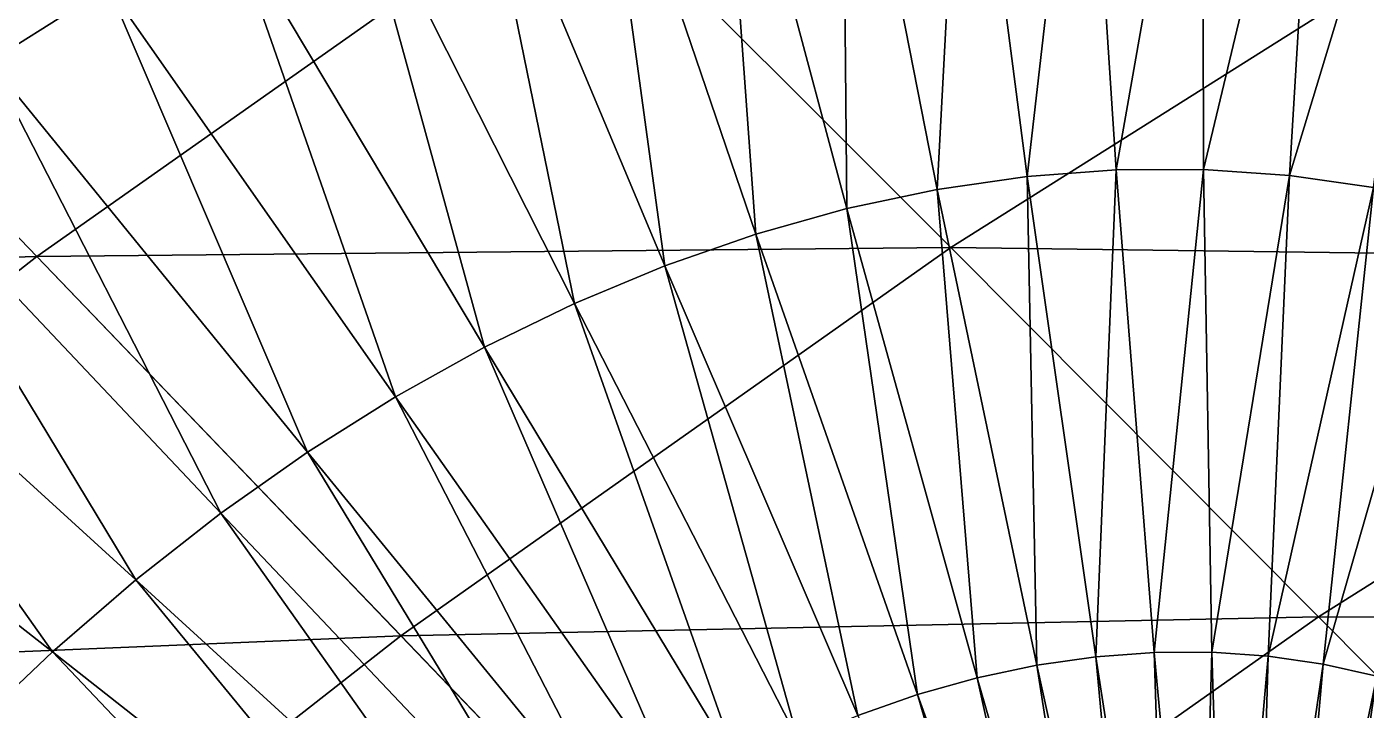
# Model space of a CAD drawing. Extents: x -232 to 179, y -162 to 161.
# Drawn here: x -105.79 to -92.46, y 106.68 to 113.48 of the extents above; entities that cross this region are included whole.
import ezdxf

# ---------------------------------------------------------------- set-up
doc = ezdxf.new("R2010")
doc.units = 0
doc.header["$MEASUREMENT"] = 0

msp = doc.modelspace()

# ---------------------------------------------------------------- linework, layer by layer
for points in [[(-107.85896, 118.01856, -862.1964), (-106.16517, 113.13353, -862.8674300000001), (-104.98076, 113.87978, -863.0918), (-104.98066, 113.87988, -863.0917)], [(-95.83637, 111.99295, -866.04626), (-95.27014, 116.936905, -866.7044699999999), (-96.467674, 116.84742, -866.0924), (-96.467575, 116.84752, -866.0923)], [(-95.27014, 116.936905, -866.7044699999999), (-95.83637, 111.99295, -866.04626), (-94.95179, 112.05905, -866.49835), (-94.95169, 112.05915, -866.4982)], [(-94.95179, 112.05905, -866.49835), (-94.09056, 116.94154, -867.3558), (-95.27014, 116.936905, -866.7044699999999), (-95.27004000000001, 116.937004, -866.70435)], [(-94.09056, 116.94154, -867.3558), (-94.95179, 112.05905, -866.49835), (-94.08046999999999, 112.06248, -866.9794300000001), (-94.08037, 112.06258, -866.9793)], [(-94.08046999999999, 112.06248, -866.9794300000001), (-92.9332, 116.86162, -868.0437), (-94.09056, 116.94154, -867.3558), (-94.09046, 116.94164, -867.35565)], [(-96.730965, 111.864174, -865.6249), (-96.467674, 116.84742, -866.0924), (-97.67876, 116.67308, -865.5219999999999), (-97.67866, 116.67318, -865.52185)], [(-96.467674, 116.84742, -866.0924), (-96.730965, 111.864174, -865.6249), (-95.83637, 111.99295, -866.04626), (-95.83627, 111.99305, -866.04614)], [(-92.9332, 116.86162, -868.0437), (-94.08046999999999, 112.06248, -866.9794300000001), (-93.22556, 112.00344, -867.4876), (-93.225464, 112.00354, -867.4875)], [(-93.22556, 112.00344, -867.4876), (-91.8021, 116.69774, -868.76575), (-92.9332, 116.86162, -868.0437), (-92.9331, 116.86172, -868.0436)], [(-97.63223, 111.67293, -865.23596), (-97.67876, 116.67308, -865.5219999999999), (-98.89888, 116.41418, -864.9955), (-98.89878, 116.414276, -864.99536)], [(-97.67876, 116.67308, -865.5219999999999), (-97.63223, 111.67293, -865.23596), (-96.730965, 111.864174, -865.6249), (-96.73086500000001, 111.86427, -865.6247599999999)], [(-91.8021, 116.69774, -868.76575), (-93.22556, 112.00344, -867.4876), (-92.39005, 111.882385, -868.02094), (-92.38995, 111.882484, -868.0208)], [(-98.53685, 111.41965, -864.8811599999999), (-98.89888, 116.41418, -864.9955), (-100.12354, 116.07129, -864.5152), (-100.12344, 116.07139, -864.5151)], [(-98.89888, 116.41418, -864.9955), (-98.53685, 111.41965, -864.8811599999999), (-97.63223, 111.67293, -865.23596), (-97.63213, 111.67303, -865.23584)], [(-99.44152, 111.10494, -864.5619), (-100.12354, 116.07129, -864.5152), (-101.348274, 115.64524, -864.0830000000001), (-101.348175, 115.64534, -864.0829)], [(-100.12354, 116.07129, -864.5152), (-99.44152, 111.10494, -864.5619), (-98.53685, 111.41965, -864.8811599999999), (-98.53675, 111.41975, -864.88104)], [(-100.34304, 110.7296, -864.27954), (-101.348274, 115.64524, -864.0830000000001), (-102.56874, 115.13711, -863.7007), (-102.56864, 115.13721, -863.70056)], [(-101.348274, 115.64524, -864.0830000000001), (-100.34304, 110.7296, -864.27954), (-99.44152, 111.10494, -864.5619), (-99.44142, 111.10504, -864.5617699999999)], [(-101.23838, 110.29455, -864.03516), (-102.56874, 115.13711, -863.7007), (-103.78084, 114.54814, -863.3699), (-103.78074, 114.54824, -863.36975)], [(-102.56874, 115.13711, -863.7007), (-101.23838, 110.29455, -864.03516), (-100.34304, 110.7296, -864.27954), (-100.34294, 110.7297, -864.2794)], [(-105.694244, 111.195, -761.37964), (-114.568695, 110.943405, -769.6664), (-109.365875, 115.01812, -770.1904), (-109.365776, 115.01822, -770.1903)], [(-109.365875, 115.01812, -770.1904), (-100.30618, 114.99576, -762.1651), (-105.694244, 111.195, -761.37964), (-105.694145, 111.1951, -761.3795)], [(-96.597595, 111.284454, -753.6281), (-105.694244, 111.195, -761.37964), (-100.30618, 114.99576, -762.1651), (-100.30608, 114.99586, -762.165)], [(-100.30618, 114.99576, -762.1651), (-91.03743, 114.787704, -754.6813400000001), (-96.597595, 111.284454, -753.6281), (-96.59749599999999, 111.28455, -753.628)], [(-87.29643, 111.164734, -746.39575), (-96.597595, 111.284454, -753.6281), (-91.03743, 114.787704, -754.6813400000001), (-91.03733000000001, 114.7878, -754.6812)], [(-102.124725, 109.80085, -863.8298), (-103.78084, 114.54814, -863.3699), (-104.98076, 113.87978, -863.0918), (-104.98066, 113.87988, -863.0917)], [(-103.78084, 114.54814, -863.3699), (-102.124725, 109.80085, -863.8298), (-101.23838, 110.29455, -864.03516), (-101.23828, 110.29465, -864.0350300000001)], [(-102.99962, 109.24962, -863.66406), (-104.98076, 113.87978, -863.0918), (-106.16517, 113.13353, -862.8674300000001), (-106.16507, 113.13363, -862.8673)], [(-104.98076, 113.87978, -863.0918), (-102.99962, 109.24962, -863.66406), (-102.124725, 109.80085, -863.8298), (-102.124626, 109.80095, -863.82965)], [(-103.86104, 108.64197, -863.53845), (-106.16517, 113.13353, -862.8674300000001), (-107.33135, 112.310905, -862.69745), (-107.33125, 112.311005, -862.6973)], [(-106.16517, 113.13353, -862.8674300000001), (-103.86104, 108.64197, -863.53845), (-102.99962, 109.24962, -863.66406), (-102.99952, 109.24972, -863.66394)], [(-104.7076, 107.97896, -863.4532), (-107.33135, 112.310905, -862.69745), (-108.477425, 111.41333, -862.582), (-108.477325, 111.41343, -862.58185)], [(-107.33135, 112.310905, -862.69745), (-104.7076, 107.97896, -863.4532), (-103.86104, 108.64197, -863.53845), (-103.86094, 108.64207, -863.5383)], [(-95.74113, 107.12819, -865.5965), (-95.83637, 111.99295, -866.04626), (-96.730965, 111.864174, -865.6249), (-96.73086500000001, 111.86427, -865.6247599999999)], [(-95.15334, 107.2128, -865.87335), (-94.95179, 112.05905, -866.49835), (-95.83637, 111.99295, -866.04626), (-95.83627, 111.99305, -866.04614)], [(-95.83637, 111.99295, -866.04626), (-95.74113, 107.12819, -865.5965), (-95.15334, 107.2128, -865.87335), (-95.153244, 107.2129, -865.8732)], [(-94.95179, 112.05905, -866.49835), (-95.15334, 107.2128, -865.87335), (-94.572136, 107.25623, -866.1704), (-94.57204, 107.25633, -866.1703)], [(-94.572136, 107.25623, -866.1704), (-94.08046999999999, 112.06248, -866.9794300000001), (-94.95179, 112.05905, -866.49835), (-94.95169, 112.05915, -866.4982)], [(-94.08046999999999, 112.06248, -866.9794300000001), (-94.572136, 107.25623, -866.1704), (-93.99965, 107.258484, -866.4865), (-93.99955, 107.25858, -866.4864)], [(-93.99965, 107.258484, -866.4865), (-93.22556, 112.00344, -867.4876), (-94.08046999999999, 112.06248, -866.9794300000001), (-94.08037, 112.06258, -866.9793)], [(-93.22556, 112.00344, -867.4876), (-93.99965, 107.258484, -866.4865), (-93.43794, 107.219696, -866.8204), (-93.43784000000001, 107.219795, -866.82025)], [(-93.43794, 107.219696, -866.8204), (-92.39005, 111.882385, -868.02094), (-93.22556, 112.00344, -867.4876), (-93.225464, 112.00354, -867.4875)], [(-96.33329, 107.00253, -865.34094), (-96.730965, 111.864174, -865.6249), (-97.63223, 111.67293, -865.23596), (-97.63213, 111.67303, -865.23584)], [(-96.730965, 111.864174, -865.6249), (-96.33329, 107.00253, -865.34094), (-95.74113, 107.12819, -865.5965), (-95.74103000000001, 107.12829, -865.5964)], [(-92.39005, 111.882385, -868.02094), (-93.43794, 107.219696, -866.8204), (-92.88898, 107.14015, -867.1708), (-92.88888, 107.14025, -867.17065)], [(-92.88898, 107.14015, -867.1708), (-91.576675, 111.69998, -868.5776), (-92.39005, 111.882385, -868.02094), (-92.38995, 111.882484, -868.0208)], [(-96.927666, 106.83612, -865.10785), (-97.63223, 111.67293, -865.23596), (-98.53685, 111.41965, -864.8811599999999), (-98.53675, 111.41975, -864.88104)], [(-97.63223, 111.67293, -865.23596), (-96.927666, 106.83612, -865.10785), (-96.33329, 107.00253, -865.34094), (-96.33319, 107.00263, -865.3408)], [(-91.576675, 111.69998, -868.5776), (-92.88898, 107.14015, -867.1708), (-92.35455, 107.02031, -867.5365), (-92.354454, 107.02041, -867.5364)], [(-105.53885, 107.26142, -863.408), (-108.477425, 111.41333, -862.582), (-109.602745, 110.44195, -862.5208), (-109.602646, 110.44205, -862.5207)], [(-108.477425, 111.41333, -862.582), (-105.53885, 107.26142, -863.408), (-104.7076, 107.97896, -863.4532), (-104.707504, 107.97906, -863.4530599999999)], [(-97.522064, 106.62934, -864.8981), (-98.53685, 111.41965, -864.8811599999999), (-99.44152, 111.10494, -864.5619), (-99.44142, 111.10504, -864.5617699999999)], [(-98.53685, 111.41965, -864.8811599999999), (-97.522064, 106.62934, -864.8981), (-96.927666, 106.83612, -865.10785), (-96.92756999999999, 106.83622, -865.1077)], [(-114.568695, 110.943405, -769.6664), (-105.694244, 111.195, -761.37964), (-110.98937, 107.048004, -760.84625), (-110.98927, 107.0481, -760.8461)], [(-102.072205, 107.42265, -752.83), (-110.98937, 107.048004, -760.84625), (-105.694244, 111.195, -761.37964), (-105.694145, 111.1951, -761.3795)], [(-105.694244, 111.195, -761.37964), (-96.597595, 111.284454, -753.6281), (-102.072205, 107.42265, -752.83), (-102.072105, 107.42275, -752.8299)], [(-92.93741999999999, 107.61056, -745.3272), (-102.072205, 107.42265, -752.83), (-96.597595, 111.284454, -753.6281), (-96.59749599999999, 111.28455, -753.628)], [(-96.597595, 111.284454, -753.6281), (-87.29643, 111.164734, -746.39575), (-92.93741999999999, 107.61056, -745.3272), (-92.937325, 107.61066, -745.3271)], [(-98.1144, 106.38273, -864.7125), (-99.44152, 111.10494, -864.5619), (-100.34304, 110.7296, -864.27954), (-100.34294, 110.7297, -864.2794)], [(-99.44152, 111.10494, -864.5619), (-98.1144, 106.38273, -864.7125), (-97.522064, 106.62934, -864.8981), (-97.52196500000001, 106.62944, -864.89795)], [(-83.60289, 107.5676, -738.32355), (-92.93741999999999, 107.61056, -745.3272), (-87.29643, 111.164734, -746.39575), (-87.29633000000001, 111.16483, -746.3956)], [(-98.702675, 106.096886, -864.552), (-100.34304, 110.7296, -864.27954), (-101.23838, 110.29455, -864.03516), (-101.23828, 110.29465, -864.0350300000001)], [(-100.34304, 110.7296, -864.27954), (-98.702675, 106.096886, -864.552), (-98.1144, 106.38273, -864.7125), (-98.1143, 106.38283, -864.7124)], [(-109.602745, 110.44195, -862.5208), (-106.35557, 106.48983, -863.40216), (-105.53885, 107.26142, -863.408), (-105.53875, 107.26152, -863.4079)], [(-99.28504000000001, 105.77251, -864.41705), (-101.23838, 110.29455, -864.03516), (-102.124725, 109.80085, -863.8298), (-102.124626, 109.80095, -863.82965)], [(-101.23838, 110.29455, -864.03516), (-99.28504000000001, 105.77251, -864.41705), (-98.702675, 106.096886, -864.552), (-98.70257600000001, 106.096985, -864.5519)], [(-99.85988, 105.410324, -864.3081699999999), (-102.124725, 109.80085, -863.8298), (-102.99962, 109.24962, -863.66406), (-102.99952, 109.24972, -863.66394)], [(-102.124725, 109.80085, -863.8298), (-99.85988, 105.410324, -864.3081699999999), (-99.28504000000001, 105.77251, -864.41705), (-99.28494, 105.772606, -864.4169300000001)], [(-100.425865, 105.01108, -864.22565), (-102.99962, 109.24962, -863.66406), (-103.86104, 108.64197, -863.53845), (-103.86094, 108.64207, -863.5383)], [(-102.99962, 109.24962, -863.66406), (-100.425865, 105.01108, -864.22565), (-99.85988, 105.410324, -864.3081699999999), (-99.85978, 105.41042, -864.30804)], [(-100.98209, 104.575455, -864.1696), (-103.86104, 108.64197, -863.53845), (-104.7076, 107.97896, -863.4532), (-104.707504, 107.97906, -863.4530599999999)], [(-103.86104, 108.64197, -863.53845), (-100.98209, 104.575455, -864.1696), (-100.425865, 105.01108, -864.22565), (-100.425766, 105.01118, -864.2255)], [(-101.528244, 104.104004, -864.1399), (-104.7076, 107.97896, -863.4532), (-105.53885, 107.26142, -863.408), (-105.53875, 107.26152, -863.4079)], [(-104.7076, 107.97896, -863.4532), (-101.528244, 104.104004, -864.1399), (-100.98209, 104.575455, -864.1696), (-100.981995, 104.575554, -864.1695)], [(-102.072205, 107.42265, -752.83), (-92.93741999999999, 107.61056, -745.3272), (-98.49161, 103.69263, -744.5175), (-98.49150999999999, 103.692726, -744.5174)], [(-89.31798, 103.96672, -737.2409700000001), (-98.49161, 103.69263, -744.5175), (-92.93741999999999, 107.61056, -745.3272), (-92.937325, 107.61066, -745.3271)], [(-92.93741999999999, 107.61056, -745.3272), (-83.60289, 107.5676, -738.32355), (-89.31798, 103.96672, -737.2409700000001), (-89.31788, 103.96682, -737.24084)], [(-110.98937, 107.048004, -760.84625), (-102.072205, 107.42265, -752.83), (-107.452385, 103.209045, -752.2881), (-107.452286, 103.209145, -752.28796)], [(-98.49161, 103.69263, -744.5175), (-107.452385, 103.209045, -752.2881), (-102.072205, 107.42265, -752.83), (-102.072105, 107.42275, -752.8299)], [(-102.064865, 103.59704, -864.1361), (-105.53885, 107.26142, -863.408), (-106.35557, 106.48983, -863.40216), (-106.35547, 106.48993, -863.40204)], [(-105.53885, 107.26142, -863.408), (-102.064865, 103.59704, -864.1361), (-101.528244, 104.104004, -864.1399), (-101.528145, 104.1041, -864.1398)], [(-94.70893000000001, 102.454834, -865.4409), (-95.15334, 107.2128, -865.87335), (-95.74113, 107.12819, -865.5965), (-95.74103000000001, 107.12829, -865.5964)], [(-94.4191, 102.49655, -865.57745), (-94.572136, 107.25623, -866.1704), (-95.15334, 107.2128, -865.87335), (-95.153244, 107.2129, -865.8732)], [(-95.15334, 107.2128, -865.87335), (-94.70893000000001, 102.454834, -865.4409), (-94.4191, 102.49655, -865.57745), (-94.419, 102.49665, -865.5773300000001)], [(-94.13251, 102.51797, -865.7239400000001), (-93.99965, 107.258484, -866.4865), (-94.572136, 107.25623, -866.1704), (-94.57204, 107.25633, -866.1703)], [(-94.572136, 107.25623, -866.1704), (-94.4191, 102.49655, -865.57745), (-94.13251, 102.51797, -865.7239400000001), (-94.13241, 102.51807, -865.7238)], [(-93.99965, 107.258484, -866.4865), (-94.13251, 102.51797, -865.7239400000001), (-93.85022, 102.51908, -865.8798), (-93.85011999999999, 102.51918, -865.8797)], [(-93.85022, 102.51908, -865.8798), (-93.43794, 107.219696, -866.8204), (-93.99965, 107.258484, -866.4865), (-93.99955, 107.25858, -866.4864)], [(-93.43794, 107.219696, -866.8204), (-93.85022, 102.51908, -865.8798), (-93.57324, 102.499954, -866.04443), (-93.57314000000001, 102.50005, -866.0443)], [(-93.57324, 102.499954, -866.04443), (-92.88898, 107.14015, -867.1708), (-93.43794, 107.219696, -866.8204), (-93.43784000000001, 107.219795, -866.82025)], [(-95.00092, 102.392876, -865.3149400000001), (-95.74113, 107.12819, -865.5965), (-96.33329, 107.00253, -865.34094), (-96.33319, 107.00263, -865.3408)], [(-95.74113, 107.12819, -865.5965), (-95.00092, 102.392876, -865.3149400000001), (-94.70893000000001, 102.454834, -865.4409), (-94.70883, 102.45493, -865.4408)], [(-92.88898, 107.14015, -867.1708), (-93.57324, 102.499954, -866.04443), (-93.30255, 102.46073, -866.2172), (-93.30245, 102.46083, -866.2171)], [(-93.30255, 102.46073, -866.2172), (-92.35455, 107.02031, -867.5365), (-92.88898, 107.14015, -867.1708), (-92.88888, 107.14025, -867.17065)], [(-95.29401, 102.310814, -865.2), (-96.33329, 107.00253, -865.34094), (-96.927666, 106.83612, -865.10785), (-96.92756999999999, 106.83622, -865.1077)], [(-96.33329, 107.00253, -865.34094), (-95.29401, 102.310814, -865.2), (-95.00092, 102.392876, -865.3149400000001), (-95.000824, 102.392975, -865.3148)], [(-92.35455, 107.02031, -867.5365), (-93.30255, 102.46073, -866.2172), (-93.03903000000001, 102.401634, -866.3976), (-93.03893000000001, 102.40173, -866.3974599999999)], [(-93.03903000000001, 102.401634, -866.3976), (-91.83626, 106.86073, -867.9163), (-92.35455, 107.02031, -867.5365), (-92.354454, 107.02041, -867.5364)], [(-95.58710500000001, 102.208855, -865.09656), (-96.927666, 106.83612, -865.10785), (-97.522064, 106.62934, -864.8981), (-97.52196500000001, 106.62944, -864.89795)], [(-96.927666, 106.83612, -865.10785), (-95.58710500000001, 102.208855, -865.09656), (-95.29401, 102.310814, -865.2), (-95.29391, 102.31091, -865.1999)], [(-91.83626, 106.86073, -867.9163), (-93.03903000000001, 102.401634, -866.3976), (-92.78345999999999, 102.32295, -866.58484), (-92.78336, 102.32305, -866.5847)], [(-92.78345999999999, 102.32295, -866.58484), (-91.335396, 106.662155, -868.309), (-91.83626, 106.86073, -867.9163), (-91.83615999999999, 106.86083, -867.9162)]]:
    msp.add_3dface(points)

doc.saveas('drawing.dxf')
